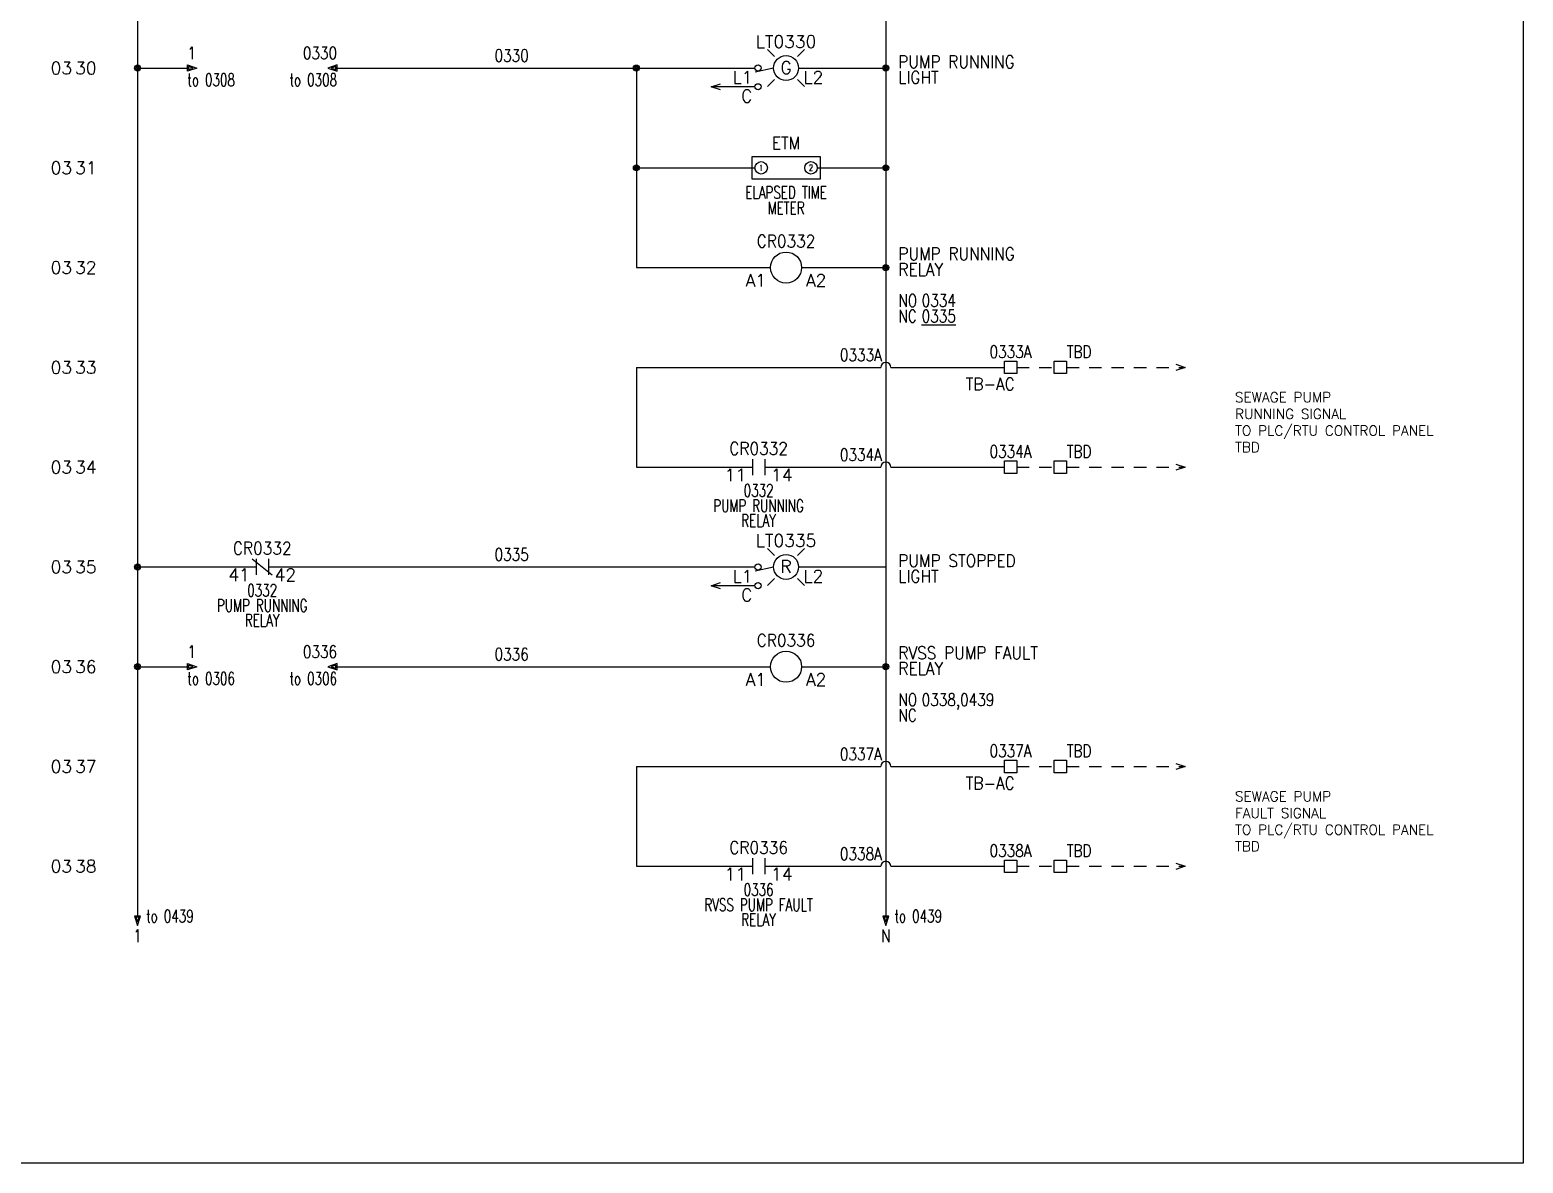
# Model space of a CAD drawing. Header units: inches. Extents: x 0 to 33.9, y 0 to 22.6.
# Drawn here: x 18.92 to 33.89, y 0.02 to 11.38 of the extents above; entities that cross this region are included whole.
import ezdxf
from ezdxf.enums import TextEntityAlignment as Align

# ---------------------------------------------------------------- set-up
doc = ezdxf.new("R2010")
doc.units = ezdxf.units.IN
doc.header["$MEASUREMENT"] = 0
doc.linetypes.add('HIDDEN2', pattern=[0.1875, 0.125, -0.0625])
for name, color, linetype in [('DESC', 150, 'Continuous'), ('DESCCHILD', 20, 'Continuous'), ('MISC', 7, 'Continuous'), ('SYMS', 7, 'Continuous'), ('TAGFIXED', 7, 'Continuous'), ('TAGS', 150, 'Continuous'), ('TERMS', 123, 'Continuous'), ('WIRENO', 72, 'Continuous'), ('WIREREF', 52, 'Continuous'), ('WIRES', 7, 'Continuous'), ('XREF', 7, 'Continuous'), ('XREFCHILD', 134, 'Continuous')]:
    doc.layers.add(name, color=color, linetype=linetype)
doc.layers.add('VIEWPORTS', color=10, linetype='Continuous', plot=False)
doc.styles.get("Standard").update_dxf_attribs({"font": 'romans.shx'})
doc.styles.add('WD', font='romans.shx')

# ---------------------------------------------------------------- blocks, each defined once
blk = doc.blocks.new('WDDOT')
for radius in [0.03, 0.0187, 0.00929]:
    blk.add_circle((0, 0), radius)
blk = doc.blocks.new('HA1S1')
for points in [[(0, 0), (0, 0.031), (0.094, 0), (0, -0.031), (0, 0)], [(0.011, 0.016), (0.011, -0.016), (0.058, 0), (0.011, 0.016)]]:
    blk.add_lwpolyline(points)
at = {"style": 'WD', "width": 0.8, "flags": 8}
blk.add_attdef('WIRENO', (0, 0.087), '', height=0.125, dxfattribs=at)
at = {"style": 'WD', "flags": 1}
for tag, p in [('SIGCODE', (-0.02, 0.047)), ('X4TERM01', (0, 0))]:
    blk.add_attdef(tag, p, '', height=0.01, dxfattribs=at)
at = {"style": 'WD', "width": 0.7}
for tag, p in [('XREF', (0, -0.181)), ('DESC1', (0, -0.356))]:
    blk.add_attdef(tag, p, '', height=0.125, dxfattribs=at)
blk = doc.blocks.new('HA1S3')
for points in [[(0, 0), (0, 0.031), (-0.094, 0), (0, -0.031), (0, 0)], [(-0.011, -0.016), (-0.011, 0.016), (-0.058, 0), (-0.011, -0.016)]]:
    blk.add_lwpolyline(points)
at = {"style": 'WD', "width": 0.8, "flags": 8}
blk.add_attdef('WIRENO', text='', height=0.125, dxfattribs=at).set_placement((0, 0.087), align=Align.RIGHT)
at = {"style": 'WD', "flags": 1}
blk.add_attdef('SIGCODE', text='', height=0.01, dxfattribs=at).set_placement((-0.02, 0.047), align=Align.RIGHT)
blk.add_attdef('X1TERM01', (0, 0), '', height=0.01, dxfattribs=at)
at = {"style": 'WD', "width": 0.7}
for tag, p in [('XREF', (0, -0.181)), ('DESC1', (0, -0.356))]:
    blk.add_attdef(tag, text='', height=0.125, dxfattribs=at).set_placement(p, align=Align.RIGHT)
blk = doc.blocks.new('HLT1GP')
for p, q in [((-0.115, 0.115), (-0.186, 0.186)), ((0.115, 0.115), (0.186, 0.186)), ((-0.125, -0.003), (-0.31, -0.043)), ((-0.115, -0.115), (-0.186, -0.186)), ((0.115, -0.115), (0.186, -0.186))]:
    blk.add_line(p, q)
for centre, radius in [((-0.281, 0), 0.0312), ((0, 0), 0.125), ((-0.281, -0.188), 0.0312)]:
    blk.add_circle(centre, radius)
at = {"style": 'WD', "width": 0.7}
for tag, p in [('INST', (0.006, 0.528)), ('LOC', (0.006, 0.359))]:
    blk.add_attdef(tag, text='', height=0.125, dxfattribs=at).set_placement(p, align=Align.CENTER)
at = {"style": 'WD'}
for tag, p in [('TAG1', (0, 0.202)), ('COLOR', (0, -0.058))]:
    blk.add_attdef(tag, text='', height=0.125, dxfattribs=at).set_placement(p, align=Align.CENTER)
at = {"style": 'WD', "flags": 9}
blk.add_attdef('FAMILY', text='', height=0.01, dxfattribs=at).set_placement((-0.005, 0.161), align=Align.CENTER)
at = {"style": 'WD', "flags": 1}
for tag, p in [('X4TERM01', (-0.312, 0)), ('X1TERM02', (0.125, 0)), ('X4TERM03', (-0.312, -0.188))]:
    blk.add_attdef(tag, p, '', height=0.0125, dxfattribs=at)
at = {"linetype": 'Continuous', "style": 'WD', "flags": 9}
blk.add_attdef('ASSYCODE', text='', height=0.01, dxfattribs=at).set_placement((0, 0.099), align=Align.CENTER)
at = {"linetype": 'Continuous', "style": 'WD', "flags": 1}
for tag, p in [('MFG', (0, 0.121)), ('CAT', (0, 0.14))]:
    blk.add_attdef(tag, text='', height=0.01, dxfattribs=at).set_placement(p, align=Align.MIDDLE)
at = {"style": 'WD'}
for tag, p, width in [('DESC1', (1.125, 0), 0.9), ('WDTAGALT', (1.125, -0.312), 0.7)]:
    blk.add_attdef(tag, p, '', height=0.125, dxfattribs=dict(at, width=width))
at = {"linetype": 'Continuous', "style": 'WD', "flags": 8}
for tag, p in [('TERM01', (-0.338, -0.031)), ('TERM03', (-0.338, -0.219))]:
    blk.add_attdef(tag, text='', height=0.125, dxfattribs=at).set_placement(p, align=Align.TOP_RIGHT)
blk.add_attdef('TERM02', text='', height=0.125, dxfattribs=at).set_placement((0.175, -0.031), align=Align.TOP_LEFT)
at = {"style": 'WD', "width": 0.9}
blk.add_attdef('DESC2', text='', height=0.125, dxfattribs=at).set_placement((1.125, -0.031), align=Align.TOP_LEFT)
blk = doc.blocks.new('WD_WNH')
at = {"linetype": 'Continuous', "style": 'WD', "width": 0.8}
blk.add_attdef('WIRENO', text='', height=0.125, dxfattribs=at).set_placement((0, 0.062), align=Align.CENTER)
at = {"style": 'WD', "flags": 1}
for tag, p in [('W01USER', (0, 0.078)), ('W02USER', (0, 0.07)), ('W03USER', (0, 0.062)), ('W04USER', (0, 0.055)), ('W05USER', (0, 0.047)), ('W06USER', (0, 0.039)), ('W07USER', (0, 0.031)), ('W08USER', (0, 0.023)), ('W09USER', (0, 0.016)), ('W10USER', (0, 0.008))]:
    blk.add_attdef(tag, text='', height=0.005, dxfattribs=at).set_placement(p, align=Align.CENTER)
blk = doc.blocks.new('HDV1T6')
for p, q in [((0.344, 0.109), (-0.344, 0.109)), ((-0.344, 0.109), (-0.344, -0.109)), ((0.344, -0.109), (0.344, 0.109)), ((-0.344, -0.109), (0.344, -0.109))]:
    blk.add_line(p, q)
for centre in [(-0.25, 0), (0.25, 0)]:
    blk.add_circle(centre, 0.0625)
at = {"style": 'WD'}
for tag, width, p in [('INST', 0.7, (0.006, 0.669)), ('LOC', 0.7, (0.006, 0.499)), ('RATING2', 0.7, (0, 0.343)), ('TAG1', 0.9, (0, 0.187)), ('DESC1', 0.7, (0, -0.309)), ('DESC2', 0.7, (0, -0.465)), ('XREF', 0.7, (0, -0.621))]:
    blk.add_attdef(tag, text='', height=0.125, dxfattribs=dict(at, width=width)).set_placement(p, align=Align.CENTER)
at = {"style": 'WD', "flags": 9}
blk.add_attdef('FAMILY', text='', height=0.01, dxfattribs=at).set_placement((-0.005, 0.154), align=Align.CENTER)
at = {"linetype": 'Continuous', "style": 'WD', "width": 0.8, "flags": 8}
for tag, p in [('TERM01', (-0.25, 0)), ('TERM02', (0.25, 0))]:
    blk.add_attdef(tag, text='', height=0.0625, dxfattribs=at).set_placement(p, align=Align.MIDDLE)
at = {"style": 'WD', "flags": 1}
for tag, p in [('X4TERM01', (-0.312, 0)), ('X2TERM01', (-0.25, 0.062)), ('X2TERM02', (0.25, 0.062)), ('X1TERM02', (0.312, 0)), ('X8TERM01', (-0.25, -0.062)), ('X8TERM02', (0.25, -0.062))]:
    blk.add_attdef(tag, p, '', height=0.0125, dxfattribs=at)
at = {"style": 'WD', "width": 0.7}
blk.add_attdef('RATING1', text='', height=0.125, dxfattribs=at).set_placement((0, 0), align=Align.MIDDLE)
at = {"linetype": 'Continuous', "style": 'WD', "flags": 9}
blk.add_attdef('ASSYCODE', text='', height=0.01, dxfattribs=at).set_placement((0, 0.094), align=Align.CENTER)
at = {"linetype": 'Continuous', "style": 'WD', "flags": 1}
for tag, p in [('MFG', (0, 0.125)), ('CAT', (0, 0.144))]:
    blk.add_attdef(tag, text='', height=0.01, dxfattribs=at).set_placement(p, align=Align.MIDDLE)
blk = doc.blocks.new('HCR1')
blk.add_circle((0, 0), 0.156)
at = {"style": 'WD'}
for tag, width, p in [('INST', 0.7, (0.006, 0.528)), ('LOC', 0.7, (0.006, 0.359)), ('TAG1', 0.9, (0, 0.202))]:
    blk.add_attdef(tag, text='', height=0.125, dxfattribs=dict(at, width=width)).set_placement(p, align=Align.CENTER)
at = {"style": 'WD', "flags": 9}
blk.add_attdef('FAMILY', text='', height=0.01, dxfattribs=at).set_placement((-0.005, 0.17), align=Align.CENTER)
at = {"linetype": 'Continuous', "style": 'WD', "flags": 1}
for tag, p in [('CAT', (0, 0.159)), ('MFG', (0, 0.14))]:
    blk.add_attdef(tag, text='', height=0.01, dxfattribs=at).set_placement(p, align=Align.MIDDLE)
at = {"style": 'WD'}
for tag, p, width in [('DESC1', (1.126, 0.076), 0.9), ('DESC2', (1.126, -0.081), 0.9), ('DESC3', (1.126, -0.237), 0.9), ('XREFNO', (1.359, -0.393), 0.8), ('XREFNC', (1.359, -0.549), 0.8)]:
    blk.add_attdef(tag, p, '', height=0.125, dxfattribs=dict(at, width=width))
at = {"style": 'WD', "flags": 1}
for tag, p in [('X4TERM01', (-0.156, 0)), ('X1TERM02', (0.156, 0))]:
    blk.add_attdef(tag, p, '', height=0.0125, dxfattribs=at)
at = {"linetype": 'Continuous', "style": 'WD', "flags": 9}
blk.add_attdef('ASSYCODE', text='', height=0.01, dxfattribs=at).set_placement((0, 0.125), align=Align.CENTER)
at = {"linetype": 'Continuous', "style": 'WD'}
blk.add_attdef('TERM01', text='', height=0.125, dxfattribs=at).set_placement((-0.2, -0.066), align=Align.TOP_RIGHT)
blk.add_attdef('TERM02', text='', height=0.125, dxfattribs=at).set_placement((0.2, -0.066), align=Align.TOP_LEFT)
at = {"style": 'WD', "width": 0.8, "flags": 8}
for tag, p in [('NO', (1.126, -0.393)), ('NC', (1.126, -0.549))]:
    blk.add_attdef(tag, p, '', height=0.125, dxfattribs=at)
blk = doc.blocks.new('HCR21')
at = {"linetype": 'Continuous'}
for p, q in [((-0.062, 0.08), (-0.062, -0.08)), ((0.062, 0.08), (0.062, -0.08))]:
    blk.add_line(p, q, dxfattribs=at)
at = {"style": 'WD'}
for tag, width, p in [('INST', 0.7, (0, 0.451)), ('LOC', 0.7, (0, 0.281)), ('TAG2', 0.9, (0, 0.125)), ('XREF', 0.7, (0, -0.297)), ('DESC1', 0.7, (0, -0.449)), ('DESC2', 0.7, (0, -0.597)), ('DESC3', 0.7, (0, -0.744))]:
    blk.add_attdef(tag, text='', height=0.125, dxfattribs=dict(at, width=width)).set_placement(p, align=Align.CENTER)
for tag, p, height, flags in [('X4TERM01', (-0.062, 0), 0.0125, 1), ('X1TERM02', (0.062, 0), 0.0125, 1), ('FAMILY', (0.097, 0.053), 0.01, 9), ('CONTACT', (0.097, 0.036), 0.01, 1)]:
    blk.add_attdef(tag, p, '', height=height, dxfattribs=dict(at, flags=flags))
for tag, p in [('X2LINK', (0, 0.125)), ('X8LINK', (0, -0.125))]:
    blk.add_attdef(tag, p, '', height=0.01, dxfattribs=at)
at = {"linetype": 'Continuous', "style": 'WD', "flags": 8}
blk.add_attdef('TERM01', text='', height=0.125, dxfattribs=at).set_placement((-0.125, -0.016), align=Align.TOP_RIGHT)
blk.add_attdef('TERM02', text='', height=0.125, dxfattribs=at).set_placement((0.125, -0.016), align=Align.TOP_LEFT)
blk = doc.blocks.new('HT0W01')
for p, q in [((-0.062, 0.062), (0.062, 0.062)), ((-0.062, -0.062), (-0.062, 0.062)), ((0.062, 0.062), (0.062, -0.062)), ((0.062, -0.062), (-0.062, -0.062))]:
    blk.add_line(p, q)
at = {"style": 'WD'}
for tag, p, width in [('INST', (0.062, 0.42), 0.7), ('LOC', (0.062, 0.25), 0.7), ('DESC1', (0.05, -0.385), 0.8)]:
    blk.add_attdef(tag, p, '', height=0.125, dxfattribs=dict(at, width=width))
at = {"linetype": 'Continuous', "style": 'WD', "width": 0.8, "flags": 8}
blk.add_attdef('WIRENO', text='', height=0.125, dxfattribs=at).set_placement((0, 0.094), align=Align.CENTER)
at = {"style": 'WD', "flags": 1}
for tag, p, height in [('X4TERM01', (-0.062, 0), 0.0125), ('X4TERMDESC01', (-0.055, -0.023), 0.025), ('X2TERMDESC01', (-0.006, 0.029), 0.025), ('STRIPSEQ', (0, 0), 0.00125), ('X2TERM01', (0, 0.062), 0.0125), ('X1TERMDESC01', (0.039, 0.007), 0.025), ('X1TERM01', (0.062, 0), 0.0125), ('LINKTERM', (0, -0.002), 0.00125), ('X8TERM01', (0, -0.062), 0.0125), ('X8TERMDESC01', (0, -0.054), 0.025)]:
    blk.add_attdef(tag, p, '', height=height, dxfattribs=at)
at = {"linetype": 'Continuous', "style": 'WD'}
for tag, p, height, width, flags in [('TAGSTRIP', (0.05, -0.229), 0.125, 0.9, 8), ('CAT', (0.213, -0.406), 0.109, 0.8, 1), ('DESC2', (0.05, -0.541), 0.125, 0.8, 8), ('DESC3', (0.05, -0.698), 0.125, 0.8, 8)]:
    blk.add_attdef(tag, p, '', height=height, dxfattribs=dict(at, width=width, flags=flags))
at = {"linetype": 'Continuous', "style": 'WD', "width": 0.8, "flags": 1}
blk.add_attdef('MFG', text='', height=0.109, dxfattribs=at).set_placement((0.088, -0.406), align=Align.RIGHT)
at = {"style": 'WD', "width": 0.7, "flags": 1}
blk.add_attdef('ASSYCODE', (0.062, -0.281), '', height=0.01, dxfattribs=at)
blk = doc.blocks.new('HA1X1')
for p, q in [((-0.09375, 0.03125), (0, 0)), ((0, 0), (-0.09375, -0.03125))]:
    blk.add_line(p, q)
at = {"style": 'WD', "width": 0.9}
blk.add_attdef('DESC1', (0.1, 0.0406), '', height=0.125, dxfattribs=at)
at = {"style": 'WD', "flags": 1}
blk.add_attdef('X4TERM01', (0, 0), '', height=0.01, dxfattribs=at)
at = {"style": 'WD', "width": 0.9}
blk.add_attdef('DESC2', text='', height=0.125, dxfattribs=at).set_placement((0.1, -0.025), align=Align.TOP_LEFT)
blk = doc.blocks.new('HLT1RP')
for p, q in [((-0.115, 0.115), (-0.186, 0.186)), ((0.115, 0.115), (0.186, 0.186)), ((-0.125, -0.003), (-0.31, -0.043)), ((-0.115, -0.115), (-0.186, -0.186)), ((0.115, -0.115), (0.186, -0.186))]:
    blk.add_line(p, q)
for centre, radius in [((-0.281, 0), 0.0312), ((0, 0), 0.125), ((-0.281, -0.188), 0.0312)]:
    blk.add_circle(centre, radius)
at = {"style": 'WD', "width": 0.7}
for tag, p in [('INST', (0.006, 0.528)), ('LOC', (0.006, 0.359))]:
    blk.add_attdef(tag, text='', height=0.125, dxfattribs=at).set_placement(p, align=Align.CENTER)
at = {"style": 'WD'}
for tag, p in [('TAG1', (0, 0.202)), ('COLOR', (0, -0.058))]:
    blk.add_attdef(tag, text='', height=0.125, dxfattribs=at).set_placement(p, align=Align.CENTER)
at = {"style": 'WD', "flags": 9}
blk.add_attdef('FAMILY', text='', height=0.01, dxfattribs=at).set_placement((-0.005, 0.161), align=Align.CENTER)
at = {"style": 'WD', "flags": 1}
for tag, p in [('X4TERM01', (-0.312, 0)), ('X1TERM02', (0.125, 0)), ('X4TERM03', (-0.312, -0.188))]:
    blk.add_attdef(tag, p, '', height=0.0125, dxfattribs=at)
at = {"linetype": 'Continuous', "style": 'WD', "flags": 9}
blk.add_attdef('ASSYCODE', text='', height=0.01, dxfattribs=at).set_placement((0, 0.1), align=Align.CENTER)
at = {"linetype": 'Continuous', "style": 'WD', "flags": 1}
for tag, p in [('MFG', (0, 0.121)), ('CAT', (0, 0.14))]:
    blk.add_attdef(tag, text='', height=0.01, dxfattribs=at).set_placement(p, align=Align.MIDDLE)
at = {"style": 'WD'}
for tag, p, width in [('DESC1', (1.125, 0), 0.9), ('WDTAGALT', (1.125, -0.312), 0.7)]:
    blk.add_attdef(tag, p, '', height=0.125, dxfattribs=dict(at, width=width))
at = {"linetype": 'Continuous', "style": 'WD', "flags": 8}
for tag, p in [('TERM01', (-0.338, -0.031)), ('TERM03', (-0.338, -0.219))]:
    blk.add_attdef(tag, text='', height=0.125, dxfattribs=at).set_placement(p, align=Align.TOP_RIGHT)
blk.add_attdef('TERM02', text='', height=0.125, dxfattribs=at).set_placement((0.175, -0.031), align=Align.TOP_LEFT)
at = {"style": 'WD', "width": 0.9}
blk.add_attdef('DESC2', text='', height=0.125, dxfattribs=at).set_placement((1.125, -0.031), align=Align.TOP_LEFT)
blk = doc.blocks.new('HCR22')
at = {"linetype": 'Continuous'}
for p, q in [((-0.1, 0.08), (0.1, -0.08)), ((-0.062, 0.08), (-0.062, -0.08)), ((0.062, 0.08), (0.062, -0.08))]:
    blk.add_line(p, q, dxfattribs=at)
at = {"style": 'WD'}
for tag, width, p in [('INST', 0.7, (0, 0.451)), ('LOC', 0.7, (0, 0.281)), ('TAG2', 0.9, (0, 0.125)), ('XREF', 0.7, (0, -0.297)), ('DESC1', 0.7, (0, -0.449)), ('DESC2', 0.7, (0, -0.597)), ('DESC3', 0.7, (0, -0.744))]:
    blk.add_attdef(tag, text='', height=0.125, dxfattribs=dict(at, width=width)).set_placement(p, align=Align.CENTER)
for tag, p, height, flags in [('X4TERM01', (-0.062, 0), 0.0125, 1), ('X1TERM02', (0.062, 0), 0.0125, 1), ('FAMILY', (0.097, 0.036), 0.01, 9), ('CONTACT', (0.097, 0.02), 0.01, 1)]:
    blk.add_attdef(tag, p, '', height=height, dxfattribs=dict(at, flags=flags))
for tag, p in [('X2LINK', (0, 0.125)), ('X8LINK', (0, -0.125))]:
    blk.add_attdef(tag, p, '', height=0.01, dxfattribs=at)
at = {"linetype": 'Continuous', "style": 'WD', "flags": 8}
blk.add_attdef('TERM01', text='', height=0.125, dxfattribs=at).set_placement((-0.125, -0.016), align=Align.TOP_RIGHT)
blk.add_attdef('TERM02', text='', height=0.125, dxfattribs=at).set_placement((0.125, -0.016), align=Align.TOP_LEFT)
blk = doc.blocks.new('HA1X3')
for p, q in [((0, 0), (0.09375, 0.03125)), ((0.09375, -0.03125), (0, 0))]:
    blk.add_line(p, q)
at = {"style": 'WD', "width": 0.9}
blk.add_attdef('DESC1', text='', height=0.125, dxfattribs=at).set_placement((-0.05, 0.0406), align=Align.RIGHT)
at = {"style": 'WD', "flags": 1}
blk.add_attdef('X1TERM01', (0, 0), '', height=0.01, dxfattribs=at)
at = {"style": 'WD', "width": 0.9}
blk.add_attdef('DESC2', text='', height=0.125, dxfattribs=at).set_placement((-0.05, -0.025), align=Align.TOP_RIGHT)
blk = doc.blocks.new('HA1S4')
for points in [[(0, 0), (-0.031, 0), (0, -0.094), (0.031, 0), (0, 0)], [(0.016, -0.011), (-0.016, -0.011), (0, -0.058), (0.016, -0.011)]]:
    blk.add_lwpolyline(points)
at = {"style": 'WD', "width": 0.7}
for tag, p in [('DESC1', (0.088, 0.113)), ('XREF', (0.088, -0.062))]:
    blk.add_attdef(tag, p, '', height=0.125, dxfattribs=at)
at = {"style": 'WD', "flags": 1}
for tag, p in [('X2TERM01', (0, 0)), ('SIGCODE', (0.035, -0.083))]:
    blk.add_attdef(tag, p, '', height=0.01, dxfattribs=at)
at = {"style": 'WD', "width": 0.8, "flags": 8}
blk.add_attdef('WIRENO', text='', height=0.125, dxfattribs=at).set_placement((0, -0.259), align=Align.CENTER)
blk = doc.blocks.new('HT1001')
for p, q in [((-0.062, 0.062), (0.062, 0.062)), ((-0.062, -0.062), (-0.062, 0.062)), ((0.062, 0.062), (0.062, -0.062)), ((0.062, -0.062), (-0.062, -0.062))]:
    blk.add_line(p, q)
at = {"style": 'WD'}
for tag, p, width in [('INST', (0.062, 0.42), 0.7), ('LOC', (0.062, 0.25), 0.7), ('DESC1', (0.05, -0.385), 0.8)]:
    blk.add_attdef(tag, p, '', height=0.125, dxfattribs=dict(at, width=width))
at = {"linetype": 'Continuous', "style": 'WD'}
for tag, p, height, width, flags in [('TERM01', (0.062, 0.094), 0.125, 0.8, 8), ('TAGSTRIP', (0.05, -0.229), 0.125, 0.9, 8), ('CAT', (0.213, -0.406), 0.109, 0.8, 1), ('DESC2', (0.05, -0.541), 0.125, 0.8, 8), ('DESC3', (0.05, -0.698), 0.125, 0.8, 8)]:
    blk.add_attdef(tag, p, '', height=height, dxfattribs=dict(at, width=width, flags=flags))
at = {"style": 'WD', "flags": 1}
for tag, p, height in [('X4TERM01', (-0.062, 0), 0.0125), ('X4TERMDESC01', (-0.055, -0.023), 0.025), ('X2TERMDESC01', (-0.006, 0.029), 0.025), ('STRIPSEQ', (0, 0), 0.00125), ('X2TERM01', (0, 0.062), 0.0125), ('X2PIN01', (0.033, 0.084), 0.0125), ('X1TERMDESC01', (0.039, 0.007), 0.025), ('X1TERM01', (0.062, 0), 0.0125), ('X1PIN01', (0.087, 0.016), 0.0125), ('X4PIN01', (-0.114, -0.038), 0.0125), ('LINKTERM', (0, -0.002), 0.00125), ('X8TERM01', (0, -0.062), 0.0125), ('X8TERMDESC01', (0, -0.054), 0.025), ('X8PIN01', (0.026, -0.096), 0.0125)]:
    blk.add_attdef(tag, p, '', height=height, dxfattribs=at)
at = {"linetype": 'Continuous', "style": 'WD', "width": 0.8, "flags": 1}
blk.add_attdef('MFG', text='', height=0.109, dxfattribs=at).set_placement((0.088, -0.406), align=Align.RIGHT)
at = {"style": 'WD', "width": 0.7, "flags": 1}
blk.add_attdef('ASSYCODE', (0.062, -0.281), '', height=0.01, dxfattribs=at)

msp = doc.modelspace()

# ---------------------------------------------------------------- linework, layer by layer
at = {"layer": 'VIEWPORTS'}
msp.add_lwpolyline([(0.025, 22.562), (33.888, 22.562), (33.888, 0.025), (0.025, 0.025)], close=True, dxfattribs=at)
at = {"layer": 'WIRES'}
for p, q in [((20, 21.5), (20, 2.5)), ((27.5, 21.5), (27.5, 2.5)), ((20, 11), (20.5, 11)), ((22, 11), (26.188, 11)), ((25, 11), (25, 9)), ((26.625, 11), (27.5, 11)), ((26.188, 10.812), (25.75, 10.812)), ((25, 10), (26.188, 10)), ((26.812, 10), (27.5, 10)), ((25, 9), (26.344, 9)), ((26.656, 9), (27.5, 9)), ((25, 8), (27.45, 8)), ((25, 8), (25, 7)), ((27.55, 8), (28.688, 8)), ((25, 7), (26.163, 7)), ((26.288, 7), (27.45, 7)), ((27.55, 7), (28.688, 7)), ((20, 6), (21.188, 6)), ((21.312, 6), (26.188, 6)), ((26.625, 6), (27.5, 6)), ((26.188, 5.812), (25.75, 5.812)), ((20, 5), (20.5, 5)), ((22, 5), (26.344, 5)), ((26.656, 5), (27.5, 5)), ((25, 4), (27.45, 4)), ((25, 4), (25, 3)), ((27.55, 4), (28.688, 4)), ((25, 3), (26.163, 3)), ((26.288, 3), (27.45, 3)), ((27.55, 3), (28.688, 3))]:
    msp.add_line(p, q, dxfattribs=at)
at = {"layer": 'WIRES', "linetype": 'HIDDEN2'}
for p, q in [((28.812, 8), (29.188, 8)), ((29.312, 8), (30.5, 8)), ((28.812, 7), (29.188, 7)), ((29.312, 7), (30.5, 7)), ((28.812, 4), (29.188, 4)), ((29.312, 4), (30.5, 4)), ((28.812, 3), (29.188, 3)), ((29.312, 3), (30.5, 3))]:
    msp.add_line(p, q, dxfattribs=at)
at = {"layer": 'WIRES'}
for centre in [(27.5, 8), (27.5, 7), (27.5, 4), (27.5, 3)]:
    msp.add_arc(centre, 0.05, 0, 180, dxfattribs=at)

# ---------------------------------------------------------------- block references
at = {"layer": 'SYMS'}
ref = msp.add_blockref('HLT1GP', (26.5, 11), dxfattribs=at)
ref.add_attrib('TERM03', 'C', dxfattribs={"layer": 'TERMS', "linetype": 'Continuous', "height": 0.125, "style": 'WD', "flags": 8}).set_placement((26.162, 10.781), align=Align.TOP_RIGHT)
ref.add_attrib('DESC2', 'LIGHT', dxfattribs={"layer": 'DESC', "height": 0.125, "style": 'WD', "width": 0.9}).set_placement((27.625, 10.969), align=Align.TOP_LEFT)
ref.add_attrib('DESC1', 'PUMP RUNNING', (27.625, 11), dxfattribs={"layer": 'DESC', "height": 0.125, "style": 'WD', "width": 0.9})
ref.add_attrib('TERM02', 'L2', dxfattribs={"layer": 'TERMS', "linetype": 'Continuous', "height": 0.125, "style": 'WD', "flags": 8}).set_placement((26.675, 10.969), align=Align.TOP_LEFT)
ref.add_attrib('TERM01', 'L1', dxfattribs={"layer": 'TERMS', "linetype": 'Continuous', "height": 0.125, "style": 'WD', "flags": 8}).set_placement((26.162, 10.969), align=Align.TOP_RIGHT)
ref.add_attrib('TAG1', 'LT0330', dxfattribs={"layer": 'TAGS', "height": 0.125, "style": 'WD'}).set_placement((26.5, 11.202), align=Align.CENTER)
ref.add_attrib('COLOR', 'G', dxfattribs={"layer": 'MISC', "height": 0.125, "style": 'WD'}).set_placement((26.5, 10.942), align=Align.CENTER)
ref = msp.add_blockref('HA1S1', (20.5, 11), dxfattribs=at)
ref.add_attrib('WIRENO', '1', (20.5, 11.088), dxfattribs={"layer": 'WIREREF', "height": 0.125, "style": 'WD', "width": 0.8, "flags": 8})
ref.add_attrib('XREF', 'to 0308', (20.5, 10.819), dxfattribs={"layer": 'XREF', "height": 0.125, "style": 'WD', "width": 0.7})
ref = msp.add_blockref('HA1S3', (22, 11), dxfattribs=at)
ref.add_attrib('WIRENO', '0330', dxfattribs={"layer": 'WIREREF', "height": 0.125, "style": 'WD', "width": 0.8, "flags": 8}).set_placement((22, 11.088), align=Align.RIGHT)
ref.add_attrib('XREF', 'to 0308', dxfattribs={"layer": 'XREF', "height": 0.125, "style": 'WD', "width": 0.7}).set_placement((22, 10.819), align=Align.RIGHT)
for name, p in [('WDDOT', (20, 11)), ('WDDOT', (25, 11)), ('WDDOT', (27.5, 11)), ('HA1X3', (25.75, 10.812)), ('WDDOT', (25, 10)), ('WDDOT', (27.5, 10)), ('WDDOT', (27.5, 9)), ('HA1X1', (30.5, 8)), ('HA1X1', (30.5, 7)), ('WDDOT', (20, 6)), ('HA1X3', (25.75, 5.812)), ('WDDOT', (20, 5)), ('WDDOT', (27.5, 5)), ('HA1X1', (30.5, 4)), ('HA1X1', (30.5, 3))]:
    msp.add_blockref(name, p, dxfattribs=at)
ref = msp.add_blockref('HDV1T6', (26.5, 10), dxfattribs=at)
ref.add_attrib('DESC1', 'ELAPSED TIME', dxfattribs={"layer": 'DESC', "height": 0.125, "style": 'WD', "width": 0.7}).set_placement((26.5, 9.691), align=Align.CENTER)
ref.add_attrib('DESC2', 'METER', dxfattribs={"layer": 'DESC', "height": 0.125, "style": 'WD', "width": 0.7}).set_placement((26.5, 9.535), align=Align.CENTER)
ref.add_attrib('TERM02', '2', dxfattribs={"layer": 'TERMS', "linetype": 'Continuous', "height": 0.0625, "style": 'WD', "width": 0.8, "flags": 8}).set_placement((26.75, 10), align=Align.MIDDLE)
ref.add_attrib('TERM01', '1', dxfattribs={"layer": 'TERMS', "linetype": 'Continuous', "height": 0.0625, "style": 'WD', "width": 0.8, "flags": 8}).set_placement((26.25, 10), align=Align.MIDDLE)
ref.add_attrib('TAG1F', 'ETM', dxfattribs={"layer": 'TAGFIXED', "height": 0.125, "style": 'WD', "width": 0.9}).set_placement((26.5, 10.187), align=Align.CENTER)
ref = msp.add_blockref('HCR1', (26.5, 9), dxfattribs=at)
ref.add_attrib('NC', 'NC', (27.626, 8.451), dxfattribs={"layer": 'MISC', "height": 0.125, "style": 'WD', "width": 0.8, "flags": 8})
ref.add_attrib('NO', 'NO', (27.626, 8.607), dxfattribs={"layer": 'MISC', "height": 0.125, "style": 'WD', "width": 0.8, "flags": 8})
ref.add_attrib('TERM02', 'A2', dxfattribs={"layer": 'TERMS', "linetype": 'Continuous', "height": 0.125, "style": 'WD'}).set_placement((26.7, 8.934), align=Align.TOP_LEFT)
ref.add_attrib('TERM01', 'A1', dxfattribs={"layer": 'TERMS', "linetype": 'Continuous', "height": 0.125, "style": 'WD'}).set_placement((26.3, 8.934), align=Align.TOP_RIGHT)
ref.add_attrib('XREFNC', '%%u0335%%u', (27.859, 8.451), dxfattribs={"layer": 'XREF', "height": 0.125, "style": 'WD', "width": 0.8})
ref.add_attrib('XREFNO', '0334', (27.859, 8.607), dxfattribs={"layer": 'XREF', "height": 0.125, "style": 'WD', "width": 0.8})
ref.add_attrib('DESC2', 'RELAY', (27.626, 8.919), dxfattribs={"layer": 'DESC', "height": 0.125, "style": 'WD', "width": 0.9})
ref.add_attrib('DESC1', 'PUMP RUNNING', (27.626, 9.076), dxfattribs={"layer": 'DESC', "height": 0.125, "style": 'WD', "width": 0.9})
ref.add_attrib('TAG1', 'CR0332', dxfattribs={"layer": 'TAGS', "height": 0.125, "style": 'WD', "width": 0.9}).set_placement((26.5, 9.202), align=Align.CENTER)
ref = msp.add_blockref('HT0W01', (28.75, 8), dxfattribs=at)
ref.add_attrib('WIRENO', '0333A', dxfattribs={"layer": 'WIREREF', "linetype": 'Continuous', "height": 0.125, "style": 'WD', "width": 0.8, "flags": 8}).set_placement((28.75, 8.094), align=Align.CENTER)
ref.add_attrib('TAGSTRIP', 'TB-AC', (28.3, 7.771), dxfattribs={"layer": 'TAGS', "linetype": 'Continuous', "height": 0.125, "style": 'WD', "width": 0.9, "flags": 8})
ref = msp.add_blockref('HT1001', (29.25, 8), dxfattribs=at)
ref.add_attrib('TERM01', 'TBD', (29.312, 8.094), dxfattribs={"layer": 'TERMS', "linetype": 'Continuous', "height": 0.125, "style": 'WD', "width": 0.8, "flags": 8})
ref = msp.add_blockref('HCR21', (26.225, 7), dxfattribs=at)
ref.add_attrib('TERM02', '14', dxfattribs={"layer": 'TERMS', "linetype": 'Continuous', "height": 0.125, "style": 'WD', "flags": 8}).set_placement((26.35, 6.984), align=Align.TOP_LEFT)
ref.add_attrib('TERM01', '11', dxfattribs={"layer": 'TERMS', "linetype": 'Continuous', "height": 0.125, "style": 'WD', "flags": 8}).set_placement((26.1, 6.984), align=Align.TOP_RIGHT)
ref.add_attrib('XREF', '0332', dxfattribs={"layer": 'XREFCHILD', "height": 0.125, "style": 'WD', "width": 0.7}).set_placement((26.225, 6.703), align=Align.CENTER)
ref.add_attrib('DESC2', 'RELAY', dxfattribs={"layer": 'DESCCHILD', "height": 0.125, "style": 'WD', "width": 0.7}).set_placement((26.225, 6.403), align=Align.CENTER)
ref.add_attrib('DESC1', 'PUMP RUNNING', dxfattribs={"layer": 'DESCCHILD', "height": 0.125, "style": 'WD', "width": 0.7}).set_placement((26.225, 6.551), align=Align.CENTER)
ref.add_attrib('TAG2', 'CR0332', dxfattribs={"layer": 'TAGS', "height": 0.125, "style": 'WD', "width": 0.9}).set_placement((26.225, 7.125), align=Align.CENTER)
ref = msp.add_blockref('HT0W01', (28.75, 7), dxfattribs=at)
ref.add_attrib('WIRENO', '0334A', dxfattribs={"layer": 'WIREREF', "linetype": 'Continuous', "height": 0.125, "style": 'WD', "width": 0.8, "flags": 8}).set_placement((28.75, 7.094), align=Align.CENTER)
ref = msp.add_blockref('HT1001', (29.25, 7), dxfattribs=at)
ref.add_attrib('TERM01', 'TBD', (29.312, 7.094), dxfattribs={"layer": 'TERMS', "linetype": 'Continuous', "height": 0.125, "style": 'WD', "width": 0.8, "flags": 8})
ref = msp.add_blockref('HLT1RP', (26.5, 6), dxfattribs=at)
ref.add_attrib('TERM03', 'C', dxfattribs={"layer": 'TERMS', "linetype": 'Continuous', "height": 0.125, "style": 'WD', "flags": 8}).set_placement((26.162, 5.781), align=Align.TOP_RIGHT)
ref.add_attrib('DESC2', 'LIGHT', dxfattribs={"layer": 'DESC', "height": 0.125, "style": 'WD', "width": 0.9}).set_placement((27.625, 5.969), align=Align.TOP_LEFT)
ref.add_attrib('DESC1', 'PUMP STOPPED', (27.625, 6), dxfattribs={"layer": 'DESC', "height": 0.125, "style": 'WD', "width": 0.9})
ref.add_attrib('TERM02', 'L2', dxfattribs={"layer": 'TERMS', "linetype": 'Continuous', "height": 0.125, "style": 'WD', "flags": 8}).set_placement((26.675, 5.969), align=Align.TOP_LEFT)
ref.add_attrib('TERM01', 'L1', dxfattribs={"layer": 'TERMS', "linetype": 'Continuous', "height": 0.125, "style": 'WD', "flags": 8}).set_placement((26.162, 5.969), align=Align.TOP_RIGHT)
ref.add_attrib('TAG1', 'LT0335', dxfattribs={"layer": 'TAGS', "height": 0.125, "style": 'WD'}).set_placement((26.5, 6.202), align=Align.CENTER)
ref.add_attrib('COLOR', 'R', dxfattribs={"layer": 'MISC', "height": 0.125, "style": 'WD'}).set_placement((26.5, 5.942), align=Align.CENTER)
ref = msp.add_blockref('HCR22', (21.25, 6), dxfattribs=at)
ref.add_attrib('DESC2', 'RELAY', dxfattribs={"layer": 'DESCCHILD', "height": 0.125, "style": 'WD', "width": 0.7}).set_placement((21.25, 5.403), align=Align.CENTER)
ref.add_attrib('DESC1', 'PUMP RUNNING', dxfattribs={"layer": 'DESCCHILD', "height": 0.125, "style": 'WD', "width": 0.7}).set_placement((21.25, 5.551), align=Align.CENTER)
ref.add_attrib('XREF', '0332', dxfattribs={"layer": 'XREFCHILD', "height": 0.125, "style": 'WD', "width": 0.7}).set_placement((21.25, 5.703), align=Align.CENTER)
ref.add_attrib('TERM02', '42', dxfattribs={"layer": 'TERMS', "linetype": 'Continuous', "height": 0.125, "style": 'WD', "flags": 8}).set_placement((21.375, 5.984), align=Align.TOP_LEFT)
ref.add_attrib('TERM01', '41', dxfattribs={"layer": 'TERMS', "linetype": 'Continuous', "height": 0.125, "style": 'WD', "flags": 8}).set_placement((21.125, 5.984), align=Align.TOP_RIGHT)
ref.add_attrib('TAG2', 'CR0332', dxfattribs={"layer": 'TAGS', "height": 0.125, "style": 'WD', "width": 0.9}).set_placement((21.25, 6.125), align=Align.CENTER)
ref = msp.add_blockref('HCR1', (26.5, 5), dxfattribs=at)
ref.add_attrib('NC', 'NC', (27.626, 4.451), dxfattribs={"layer": 'MISC', "height": 0.125, "style": 'WD', "width": 0.8, "flags": 8})
ref.add_attrib('NO', 'NO', (27.626, 4.607), dxfattribs={"layer": 'MISC', "height": 0.125, "style": 'WD', "width": 0.8, "flags": 8})
ref.add_attrib('TERM02', 'A2', dxfattribs={"layer": 'TERMS', "linetype": 'Continuous', "height": 0.125, "style": 'WD'}).set_placement((26.7, 4.934), align=Align.TOP_LEFT)
ref.add_attrib('TERM01', 'A1', dxfattribs={"layer": 'TERMS', "linetype": 'Continuous', "height": 0.125, "style": 'WD'}).set_placement((26.3, 4.934), align=Align.TOP_RIGHT)
ref.add_attrib('XREFNO', '0338,0439', (27.859, 4.607), dxfattribs={"layer": 'XREF', "height": 0.125, "style": 'WD', "width": 0.8})
ref.add_attrib('DESC2', 'RELAY', (27.626, 4.919), dxfattribs={"layer": 'DESC', "height": 0.125, "style": 'WD', "width": 0.9})
ref.add_attrib('DESC1', 'RVSS PUMP FAULT', (27.626, 5.076), dxfattribs={"layer": 'DESC', "height": 0.125, "style": 'WD', "width": 0.9})
ref.add_attrib('TAG1', 'CR0336', dxfattribs={"layer": 'TAGS', "height": 0.125, "style": 'WD', "width": 0.9}).set_placement((26.5, 5.202), align=Align.CENTER)
ref = msp.add_blockref('HA1S1', (20.5, 5), dxfattribs=at)
ref.add_attrib('WIRENO', '1', (20.5, 5.088), dxfattribs={"layer": 'WIREREF', "height": 0.125, "style": 'WD', "width": 0.8, "flags": 8})
ref.add_attrib('XREF', 'to 0306', (20.5, 4.819), dxfattribs={"layer": 'XREF', "height": 0.125, "style": 'WD', "width": 0.7})
ref = msp.add_blockref('HA1S3', (22, 5), dxfattribs=at)
ref.add_attrib('WIRENO', '0336', dxfattribs={"layer": 'WIREREF', "height": 0.125, "style": 'WD', "width": 0.8, "flags": 8}).set_placement((22, 5.088), align=Align.RIGHT)
ref.add_attrib('XREF', 'to 0306', dxfattribs={"layer": 'XREF', "height": 0.125, "style": 'WD', "width": 0.7}).set_placement((22, 4.819), align=Align.RIGHT)
ref = msp.add_blockref('HT0W01', (28.75, 4), dxfattribs=at)
ref.add_attrib('WIRENO', '0337A', dxfattribs={"layer": 'WIREREF', "linetype": 'Continuous', "height": 0.125, "style": 'WD', "width": 0.8, "flags": 8}).set_placement((28.75, 4.094), align=Align.CENTER)
ref.add_attrib('TAGSTRIP', 'TB-AC', (28.3, 3.771), dxfattribs={"layer": 'TAGS', "linetype": 'Continuous', "height": 0.125, "style": 'WD', "width": 0.9, "flags": 8})
ref = msp.add_blockref('HT1001', (29.25, 4), dxfattribs=at)
ref.add_attrib('TERM01', 'TBD', (29.312, 4.094), dxfattribs={"layer": 'TERMS', "linetype": 'Continuous', "height": 0.125, "style": 'WD', "width": 0.8, "flags": 8})
ref = msp.add_blockref('HCR21', (26.225, 3), dxfattribs=at)
ref.add_attrib('TERM02', '14', dxfattribs={"layer": 'TERMS', "linetype": 'Continuous', "height": 0.125, "style": 'WD', "flags": 8}).set_placement((26.35, 2.984), align=Align.TOP_LEFT)
ref.add_attrib('TERM01', '11', dxfattribs={"layer": 'TERMS', "linetype": 'Continuous', "height": 0.125, "style": 'WD', "flags": 8}).set_placement((26.1, 2.984), align=Align.TOP_RIGHT)
ref.add_attrib('XREF', '0336', dxfattribs={"layer": 'XREFCHILD', "height": 0.125, "style": 'WD', "width": 0.7}).set_placement((26.225, 2.703), align=Align.CENTER)
ref.add_attrib('DESC2', 'RELAY', dxfattribs={"layer": 'DESCCHILD', "height": 0.125, "style": 'WD', "width": 0.7}).set_placement((26.225, 2.403), align=Align.CENTER)
ref.add_attrib('DESC1', 'RVSS PUMP FAULT', dxfattribs={"layer": 'DESCCHILD', "height": 0.125, "style": 'WD', "width": 0.7}).set_placement((26.225, 2.551), align=Align.CENTER)
ref.add_attrib('TAG2', 'CR0336', dxfattribs={"layer": 'TAGS', "height": 0.125, "style": 'WD', "width": 0.9}).set_placement((26.225, 3.125), align=Align.CENTER)
ref = msp.add_blockref('HT0W01', (28.75, 3), dxfattribs=at)
ref.add_attrib('WIRENO', '0338A', dxfattribs={"layer": 'WIREREF', "linetype": 'Continuous', "height": 0.125, "style": 'WD', "width": 0.8, "flags": 8}).set_placement((28.75, 3.094), align=Align.CENTER)
ref = msp.add_blockref('HT1001', (29.25, 3), dxfattribs=at)
ref.add_attrib('TERM01', 'TBD', (29.312, 3.094), dxfattribs={"layer": 'TERMS', "linetype": 'Continuous', "height": 0.125, "style": 'WD', "width": 0.8, "flags": 8})
ref = msp.add_blockref('HA1S4', (20, 2.5), dxfattribs=at)
ref.add_attrib('WIRENO', '1', dxfattribs={"layer": 'WIREREF', "height": 0.125, "style": 'WD', "width": 0.8, "flags": 8}).set_placement((20, 2.241), align=Align.CENTER)
ref.add_attrib('XREF', 'to 0439', (20.087, 2.438), dxfattribs={"layer": 'XREF', "height": 0.125, "style": 'WD', "width": 0.7})
ref = msp.add_blockref('HA1S4', (27.5, 2.5), dxfattribs=at)
ref.add_attrib('WIRENO', 'N', dxfattribs={"layer": 'WIREREF', "height": 0.125, "style": 'WD', "width": 0.8, "flags": 8}).set_placement((27.5, 2.241), align=Align.CENTER)
ref.add_attrib('XREF', 'to 0439', (27.587, 2.438), dxfattribs={"layer": 'XREF', "height": 0.125, "style": 'WD', "width": 0.7})
at = {"layer": 'WIRENO'}
ref = msp.add_blockref('WD_WNH', (23.75, 11), dxfattribs=at)
ref.add_attrib('WIRENO', '0330', dxfattribs={"linetype": 'Continuous', "height": 0.125, "style": 'WD', "width": 0.8}).set_placement((23.75, 11.062), align=Align.CENTER)
ref = msp.add_blockref('WD_WNH', (27.25, 8), dxfattribs=at)
ref.add_attrib('WIRENO', '0333A', dxfattribs={"linetype": 'Continuous', "height": 0.125, "style": 'WD', "width": 0.8}).set_placement((27.25, 8.062), align=Align.CENTER)
ref = msp.add_blockref('WD_WNH', (27.25, 7), dxfattribs=at)
ref.add_attrib('WIRENO', '0334A', dxfattribs={"linetype": 'Continuous', "height": 0.125, "style": 'WD', "width": 0.8}).set_placement((27.25, 7.062), align=Align.CENTER)
ref = msp.add_blockref('WD_WNH', (23.75, 6), dxfattribs=at)
ref.add_attrib('WIRENO', '0335', dxfattribs={"linetype": 'Continuous', "height": 0.125, "style": 'WD', "width": 0.8}).set_placement((23.75, 6.062), align=Align.CENTER)
ref = msp.add_blockref('WD_WNH', (23.75, 5), dxfattribs=at)
ref.add_attrib('WIRENO', '0336', dxfattribs={"linetype": 'Continuous', "height": 0.125, "style": 'WD', "width": 0.8}).set_placement((23.75, 5.062), align=Align.CENTER)
ref = msp.add_blockref('WD_WNH', (27.25, 4), dxfattribs=at)
ref.add_attrib('WIRENO', '0337A', dxfattribs={"linetype": 'Continuous', "height": 0.125, "style": 'WD', "width": 0.8}).set_placement((27.25, 4.062), align=Align.CENTER)
ref = msp.add_blockref('WD_WNH', (27.25, 3), dxfattribs=at)
ref.add_attrib('WIRENO', '0338A', dxfattribs={"linetype": 'Continuous', "height": 0.125, "style": 'WD', "width": 0.8}).set_placement((27.25, 3.062), align=Align.CENTER)

# ---------------------------------------------------------------- texts
at = {"style": 'WD'}
for p in [(19.344, 11), (19.344, 10), (19.344, 9), (19.344, 8), (19.344, 7), (19.344, 6), (19.344, 5), (19.344, 4), (19.344, 3)]:
    msp.add_text('03', height=0.125, dxfattribs=at).set_placement(p, align=Align.MIDDLE_RIGHT)
for s, p in [('30', (19.375, 11)), ('31', (19.375, 10)), ('32', (19.375, 9)), ('33', (19.375, 8)), ('34', (19.375, 7)), ('35', (19.375, 6)), ('36', (19.375, 5)), ('37', (19.375, 4)), ('38', (19.375, 3))]:
    msp.add_text(s, height=0.125, dxfattribs=at).set_placement(p, align=Align.MIDDLE_LEFT)
at = {"char_height": 0.1, "attachment_point": 1}
for s, insert in [('SEWAGE PUMP\\PRUNNING SIGNAL\\PTO PLC/RTU CONTROL PANEL\\PTBD', (31, 7.75)), ('SEWAGE PUMP\\PFAULT SIGNAL\\PTO PLC/RTU CONTROL PANEL\\PTBD', (31, 3.75))]:
    msp.add_mtext_dynamic_manual_height_columns(s, width=2.75, gutter_width=0.5, heights=[0], dxfattribs=dict(at, insert=insert))

doc.saveas('drawing.dxf')
